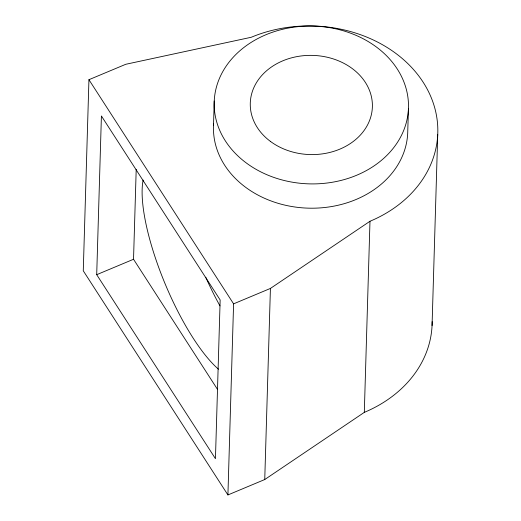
<?xml version="1.0" encoding="UTF-8"?>
<svg xmlns="http://www.w3.org/2000/svg" width="521" height="521" viewBox="0 0 521 521"><rect width="100%" height="100%" fill="white"/><g stroke="black" fill="none" stroke-linecap="round" stroke-linejoin="round"><path stroke-width="0.78" d="M364.309 412.365L369.982 221.269A127.235 103.327 1.7 0 0 423.124 82.175A127.235 103.327 1.7 0 0 251.239 37.271L125.769 64.285L88.941 79.7L83.269 270.803L227.918 494.95L264.746 479.535L364.309 412.365A127.235 103.327 1.7 0 0 432.156 321.639M96.704 274.684L101.413 115.975L220.155 299.966L215.447 458.682L96.704 274.684L133.532 259.269L136.202 169.384M213.512 125.287L214.235 100.989M227.918 494.95L233.59 303.847L88.941 79.7M264.746 479.535L270.419 288.432L369.982 221.269M408.425 108.961A97.18 78.918 1.7 0 1 259.582 171.259A97.18 78.918 1.7 0 1 265.984 34.712A97.18 78.918 1.7 0 1 408.425 108.961L407.702 133.252A97.18 78.918 1.7 0 1 305.944 208.061A97.18 78.918 1.7 0 1 213.61 123.711M432.059 325.586L437.731 134.483M233.59 303.847L270.419 288.432M133.532 259.269L217.531 389.428M219.973 305.899A113.839 32.406 67.3 0 1 205.743 277.237M218.501 369.22A113.839 32.406 67.3 0 1 162.767 278.064A113.839 32.406 67.3 0 1 143.132 180.064M270.607 141.536A61.081 49.606 1.7 0 0 371.108 115.74A61.081 49.606 1.7 0 0 292.268 57.649A61.081 49.606 1.7 0 0 270.607 141.536"/></g></svg>
